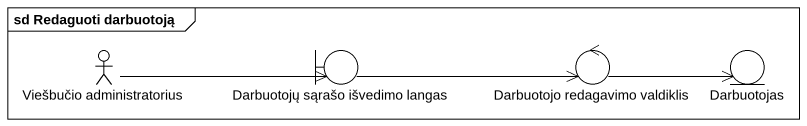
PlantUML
@startuml
mainframe sd Redaguoti darbuotoją
actor "Viešbučio administratorius" as Viešbučio_administratorius
boundary "Darbuotojų sąrašo išvedimo langas" as Darbuotojų_sąrašo_išvedimo
control "Darbuotojo redagavimo valdiklis" as Darbuotojo_redagavimo
entity Darbuotojas
Viešbučio_administratorius -right-> Darbuotojų_sąrašo_išvedimo
Darbuotojų_sąrašo_išvedimo -right-> Darbuotojo_redagavimo
Darbuotojo_redagavimo -right-> Darbuotojas
@enduml
